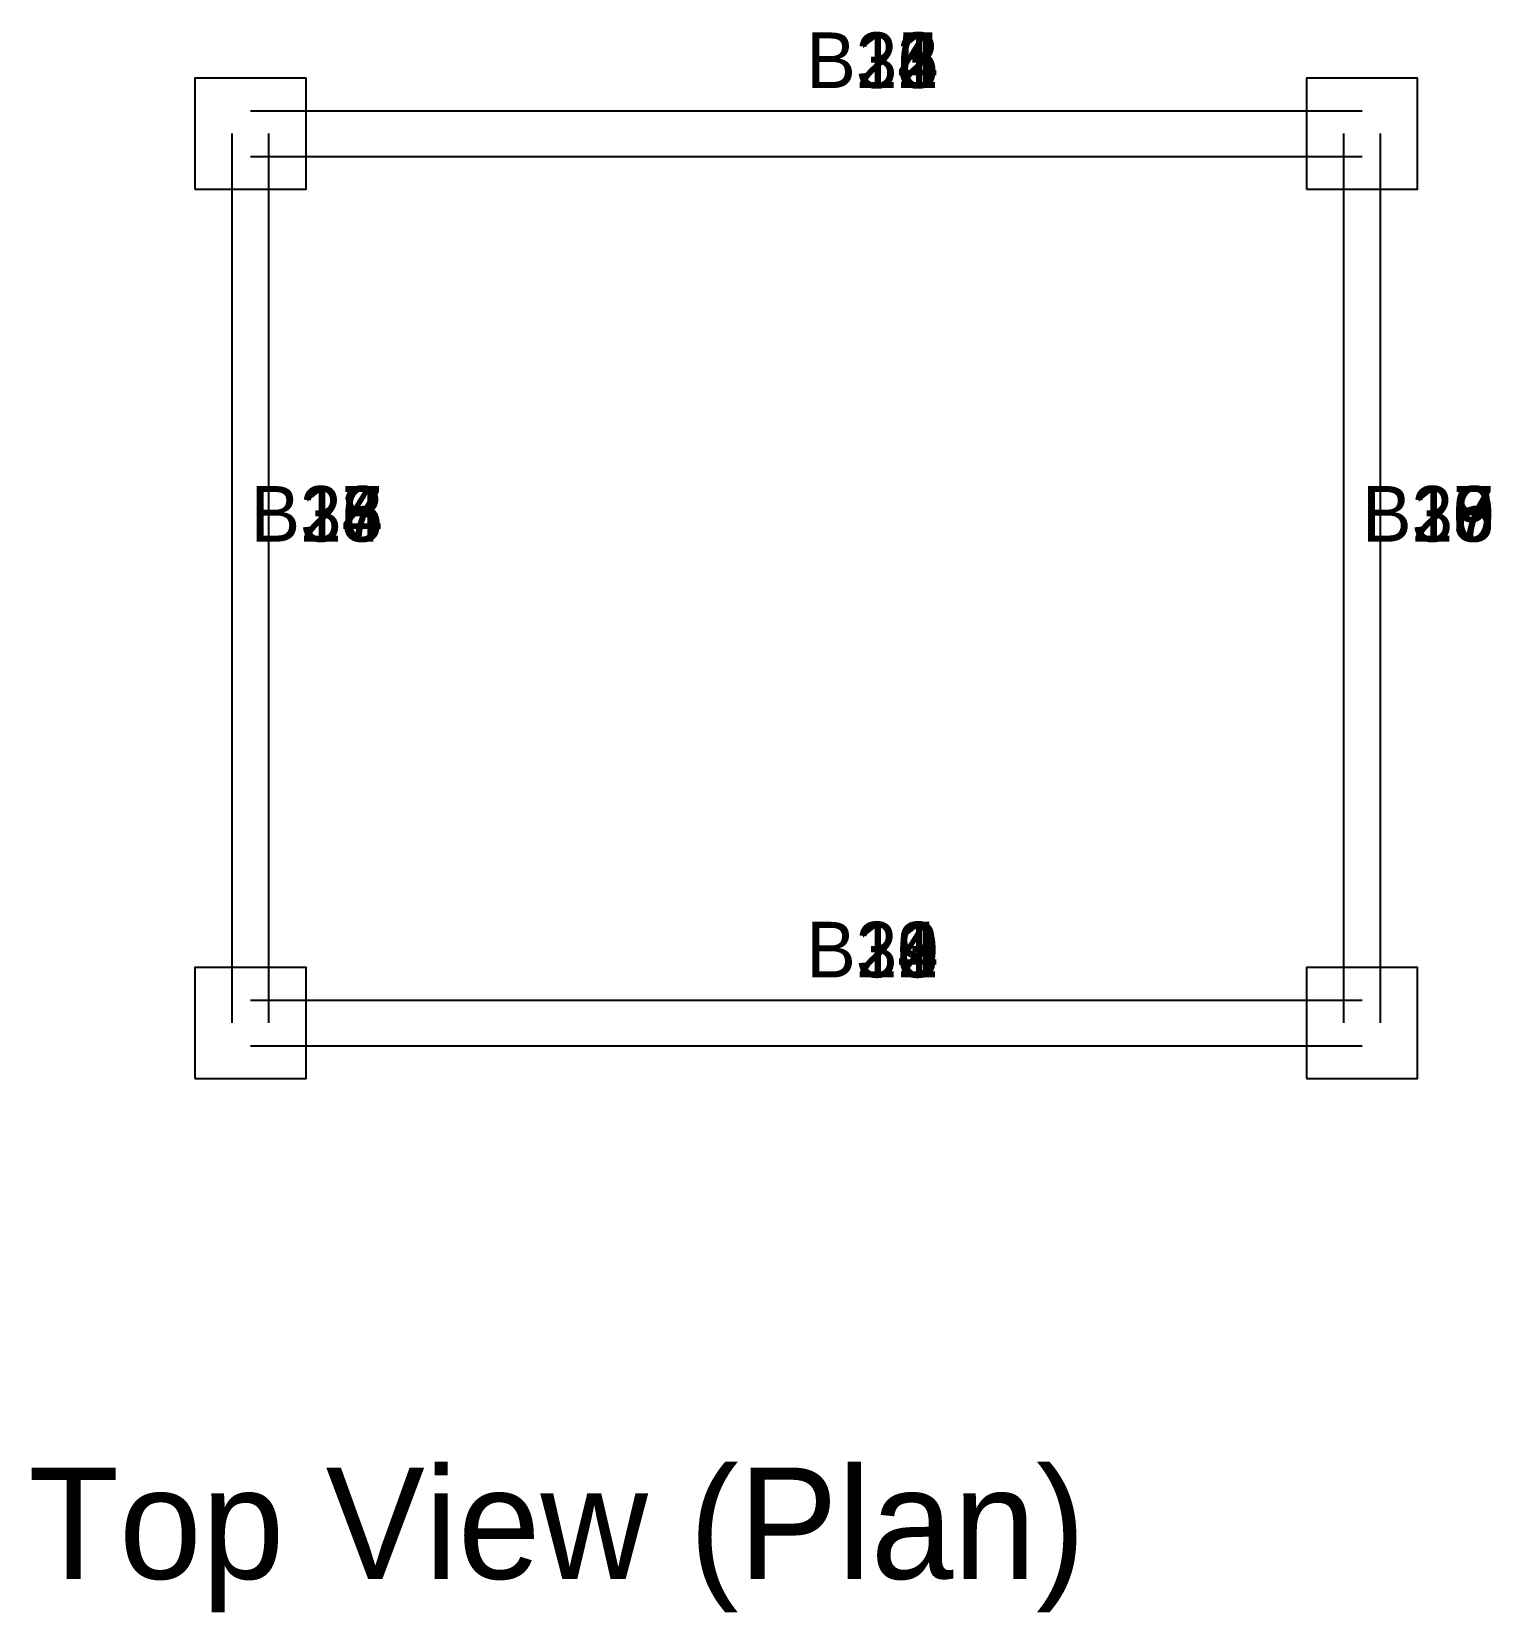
# Model space of a CAD drawing. Header units: metres. Extents: x -3 to 134, y -540 to 10.
# Drawn here: x 48.03 to 61.16, y -5.3 to 8.92 of the extents above; entities that cross this region are included whole.
import ezdxf

# ---------------------------------------------------------------- set-up
doc = ezdxf.new("R2010")
doc.units = ezdxf.units.M
for name, color, linetype in [('BEAMS', 3, 'Continuous'), ('COLUMNS', 2, 'Continuous'), ('TEXT', 7, 'Continuous')]:
    doc.layers.add(name, color=color, linetype=linetype)

msp = doc.modelspace()

# ---------------------------------------------------------------- linework, layer by layer
at = {"layer": 'BEAMS'}
for p, q in [((50, 8.205), (60, 8.205)), ((50, 8.205), (60, 8.205)), ((50, 8.205), (60, 8.205)), ((50, 8.205), (60, 8.205)), ((50, 8.205), (60, 8.205)), ((50, 8.205), (60, 8.205)), ((49.835, 0), (49.835, 8)), ((49.835, 0), (49.835, 8)), ((49.835, 0), (49.835, 8)), ((49.835, 0), (49.835, 8)), ((49.835, 0), (49.835, 8)), ((49.835, 0), (49.835, 8)), ((50.165, 0), (50.165, 8)), ((50.165, 0), (50.165, 8)), ((50.165, 0), (50.165, 8)), ((50.165, 0), (50.165, 8)), ((50.165, 0), (50.165, 8)), ((50.165, 0), (50.165, 8)), ((59.835, 0), (59.835, 8)), ((59.835, 0), (59.835, 8)), ((59.835, 0), (59.835, 8)), ((59.835, 0), (59.835, 8)), ((59.835, 0), (59.835, 8)), ((59.835, 0), (59.835, 8)), ((60.165, 0), (60.165, 8)), ((60.165, 0), (60.165, 8)), ((60.165, 0), (60.165, 8)), ((60.165, 0), (60.165, 8)), ((60.165, 0), (60.165, 8)), ((60.165, 0), (60.165, 8)), ((50, 7.795), (60, 7.795)), ((50, 7.795), (60, 7.795)), ((50, 7.795), (60, 7.795)), ((50, 7.795), (60, 7.795)), ((50, 7.795), (60, 7.795)), ((50, 7.795), (60, 7.795)), ((50, 0.205), (60, 0.205)), ((50, 0.205), (60, 0.205)), ((50, 0.205), (60, 0.205)), ((50, 0.205), (60, 0.205)), ((50, 0.205), (60, 0.205)), ((50, 0.205), (60, 0.205)), ((50, -0.205), (60, -0.205)), ((50, -0.205), (60, -0.205)), ((50, -0.205), (60, -0.205)), ((50, -0.205), (60, -0.205)), ((50, -0.205), (60, -0.205)), ((50, -0.205), (60, -0.205))]:
    msp.add_line(p, q, dxfattribs=at)
at = {"layer": 'COLUMNS'}
for points in [[(49.5, 7.5), (50.5, 7.5), (50.5, 8.5), (49.5, 8.5), (49.5, 7.5)], [(49.5, 7.5), (50.5, 7.5), (50.5, 8.5), (49.5, 8.5), (49.5, 7.5)], [(49.5, 7.5), (50.5, 7.5), (50.5, 8.5), (49.5, 8.5), (49.5, 7.5)], [(59.5, 7.5), (60.5, 7.5), (60.5, 8.5), (59.5, 8.5), (59.5, 7.5)], [(59.5, 7.5), (60.5, 7.5), (60.5, 8.5), (59.5, 8.5), (59.5, 7.5)], [(59.5, 7.5), (60.5, 7.5), (60.5, 8.5), (59.5, 8.5), (59.5, 7.5)], [(49.5, -0.5), (50.5, -0.5), (50.5, 0.5), (49.5, 0.5), (49.5, -0.5)], [(49.5, -0.5), (50.5, -0.5), (50.5, 0.5), (49.5, 0.5), (49.5, -0.5)], [(49.5, -0.5), (50.5, -0.5), (50.5, 0.5), (49.5, 0.5), (49.5, -0.5)], [(59.5, -0.5), (60.5, -0.5), (60.5, 0.5), (59.5, 0.5), (59.5, -0.5)], [(59.5, -0.5), (60.5, -0.5), (60.5, 0.5), (59.5, 0.5), (59.5, -0.5)], [(59.5, -0.5), (60.5, -0.5), (60.5, 0.5), (59.5, 0.5), (59.5, -0.5)]]:
    msp.add_lwpolyline(points, dxfattribs=at)

# ---------------------------------------------------------------- texts
at = {"layer": 'TEXT'}
for s, height, p in [('B16', 0.5, (55, 8.41)), ('B23', 0.5, (55, 8.41)), ('B24', 0.5, (55, 8.41)), ('B31', 0.5, (55, 8.41)), ('B32', 0.5, (55, 8.41)), ('B15', 0.5, (55, 8.41)), ('B18', 0.5, (50, 4.33)), ('B25', 0.5, (50, 4.33)), ('B26', 0.5, (50, 4.33)), ('B33', 0.5, (50, 4.33)), ('B34', 0.5, (50, 4.33)), ('B19', 0.5, (60, 4.33)), ('B20', 0.5, (60, 4.33)), ('B27', 0.5, (60, 4.33)), ('B28', 0.5, (60, 4.33)), ('B35', 0.5, (60, 4.33)), ('B36', 0.5, (60, 4.33)), ('B17', 0.5, (50, 4.33)), ('B13', 0.5, (55, 0.41)), ('B21', 0.5, (55, 0.41)), ('B22', 0.5, (55, 0.41)), ('B29', 0.5, (55, 0.41)), ('B30', 0.5, (55, 0.41)), ('B14', 0.5, (55, 0.41)), ('Top View (Plan)', 1, (48, -5))]:
    msp.add_text(s, height=height, dxfattribs=at).set_placement(p)

doc.saveas('drawing.dxf')
